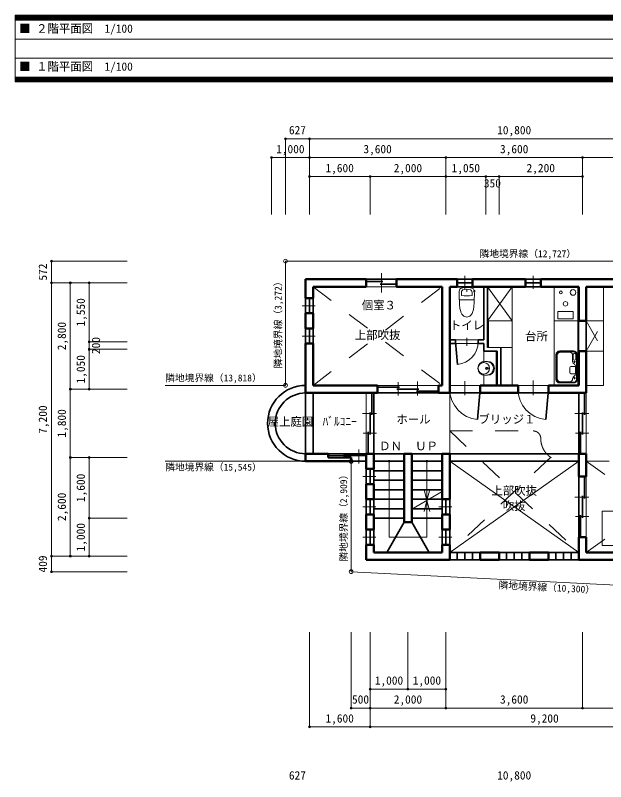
# Model space of a CAD drawing. Units: millimetres, scale not verified. Extents: x 1950 to 57850, y 1000 to 41000.
# Drawn here: x 1950 to 17511, y 20809 to 41000 of the extents above; entities that cross this region are included whole.
import ezdxf
from ezdxf.enums import TextEntityAlignment as Align

# ---------------------------------------------------------------- set-up
doc = ezdxf.new("R2010")
doc.units = ezdxf.units.MM
doc.header["$LTSCALE"] = 100
doc.header["$PDMODE"] = 32
doc.header["$PDSIZE"] = 50
doc.linetypes.add('DASHED_SPACED', pattern=[12, 6, -6])
for name, color, linetype, lineweight in [('(用紙)枠', 7, 'Continuous', 35), ('_8-8_(用紙)枠', 4, 'Continuous', 9), ('_8-f_ﾊｯﾁﾝｸﾞ', 4, 'Continuous', 9), ('中心線', 4, 'Continuous', 9), ('仕上', 2, 'Continuous', 35), ('家具１', 3, 'Continuous', 35), ('家具２', 7, 'Continuous', 18), ('寸法', 4, 'Continuous', 9), ('建具', 2, 'Continuous', 35), ('敷地形状', 7, 'Continuous', 18), ('躯体', 6, 'Continuous', 50)]:
    doc.layers.add(name, color=color, linetype=linetype, lineweight=lineweight)
doc.layers.add('文字', color=7, linetype='Continuous')
doc.styles.add('ＭＳ ゴシック', font='')
doc.styles.get('ＭＳ ゴシック').set_extended_font_data('MS Gothic')

msp = doc.modelspace()

# ---------------------------------------------------------------- linework, layer by layer
at = {"layer": '_8-8_(用紙)枠'}
for p, q in [((1950, 39250), (1950, 41000)), ((1950, 41000), (57850, 41000)), ((1950, 40875), (57850, 40875)), ((57850, 40375), (1950, 40375)), ((1950, 39875), (57850, 39875)), ((57850, 39375), (1950, 39375)), ((1950, 39250), (57850, 39250))]:
    msp.add_line(p, q, dxfattribs=at)
at = {"layer": '_8-f_ﾊｯﾁﾝｸﾞ'}
for p, q in [((1950, 40990), (57850, 40990)), ((1950, 40980), (57850, 40980)), ((1950, 40970), (57850, 40970)), ((1950, 40960), (57850, 40960)), ((1950, 40950), (57850, 40950)), ((1950, 40940), (57850, 40940)), ((1950, 40930), (57850, 40930)), ((1950, 40920), (57850, 40920)), ((1950, 40910), (57850, 40910)), ((1950, 40900), (57850, 40900)), ((1950, 40890), (57850, 40890)), ((1950, 40880), (57850, 40880)), ((1950, 39370), (57850, 39370)), ((1950, 39360), (57850, 39360)), ((1950, 39350), (57850, 39350)), ((1950, 39340), (57850, 39340)), ((1950, 39330), (57850, 39330)), ((1950, 39320), (57850, 39320)), ((1950, 39310), (57850, 39310)), ((1950, 39300), (57850, 39300)), ((1950, 39290), (57850, 39290)), ((1950, 39280), (57850, 39280)), ((1950, 39270), (57850, 39270)), ((1950, 39260), (57850, 39260))]:
    msp.add_line(p, q, dxfattribs=at)
at = {"layer": '中心線', "linetype": 'DASHED_SPACED'}
for p, q in [((9800, 33850), (13200, 31250)), ((9800, 31250), (13200, 33850)), ((13400, 29450), (13400, 30050)), ((13400, 30050), (16800, 26850)), ((13400, 30050), (15600, 30050)), ((16061.3, 29354.7), (13400, 26850)), ((16400, 29250), (16800, 29250)), ((17000, 29250), (20400, 29250)), ((17000, 29250), (20400, 26850)), ((17000, 26850), (20400, 29250))]:
    msp.add_line(p, q, dxfattribs=at)
at = {"layer": '中心線'}
for p, q in [((11800, 29250), (11800, 27250)), ((12800, 29250), (12800, 27880.9)), ((13400, 29250), (16800, 26850)), ((13400, 26850), (16800, 29250)), ((12800, 28219), (12722.3, 28508.8)), ((12800, 28219), (12877.6, 28508.8)), ((13200, 28450), (12400, 27988.1)), ((12800, 28219), (12722.3, 27929.3)), ((12800, 28219), (12877.6, 27929.3)), ((12800, 27880.9), (12800, 27250)), ((11800, 27250), (12800, 27250))]:
    msp.add_line(p, q, dxfattribs=at)
at = {"layer": '中心線', "linetype": 'DASHED_SPACED'}
for centre, radius, start, end in [((15600, 29850), 200, 0, 90), ((16400, 29850), 600, 180, 270)]:
    msp.add_arc(centre, radius, start, end, dxfattribs=at)
at = {"layer": '中心線'}
for p in [(11800, 29250), (12800, 29250)]:
    msp.add_point(p, dxfattribs=at)
at = {"layer": '仕上'}
for p, q in [((14300, 32450), (14300, 33850)), ((14400, 32250), (14400, 33850)), ((13400, 32450), (13550, 32450)), ((13400, 32350), (13550, 32350)), ((13550, 32350), (13550, 32450)), ((14150, 32450), (14300, 32450)), ((14150, 32350), (14150, 32450)), ((14150, 32350), (14300, 32350)), ((14300, 32150), (14300, 32350)), ((14300, 32150), (14650, 32150)), ((14650, 31250), (14650, 32150)), ((14750, 31250), (14750, 32250))]:
    msp.add_line(p, q, dxfattribs=at)
at = {"layer": '家具１'}
for p, q in [((17000, 32950), (17000, 32150)), ((9600, 31050), (9600, 29450)), ((9800, 31050), (9800, 29450)), ((11400, 29450), (12200, 29450)), ((12400, 29450), (13200, 29450)), ((16800, 29450), (13400, 29450)), ((11400, 29250), (12200, 29250)), ((12400, 29250), (13200, 29250)), ((16800, 29250), (13400, 29250)), ((11400, 29000), (12200, 29000)), ((12400, 29000), (13200, 29000)), ((11400, 28750), (12200, 28750)), ((12400, 28750), (13200, 28750)), ((11400, 28500), (12200, 28500)), ((12400, 28500), (13200, 28500)), ((11400, 28250), (12200, 28250)), ((12400, 28250), (13200, 28250)), ((11400, 28000), (12200, 28000)), ((12400, 28000), (13200, 28000)), ((11400, 27750), (12200, 27750)), ((12400, 27750), (13200, 27750)), ((12200, 27650), (11738.1, 26850)), ((12400, 27650), (12861.9, 26850))]:
    msp.add_line(p, q, dxfattribs=at)
at = {"layer": '家具１', "color": 7, "lineweight": 18}
msp.add_line((13400, 29450), (13400, 31050), dxfattribs=at)
at = {"layer": '家具１'}
for radius in [1000, 800]:
    msp.add_arc((9600, 30250), radius, 90, 270, dxfattribs=at)
at = {"layer": '家具２'}
for p, q in [((13850, 33781.4), (13850, 33715.3)), ((14057.7, 33752.5), (14037.2, 33753)), ((14037.2, 33717), (14037.2, 33753)), ((15050, 33850), (14400, 33850)), ((16150, 33850), (16150, 31250)), ((16150, 33850), (16800, 33850)), ((16780, 33850), (16780, 31250)), ((16800, 33850), (16800, 31250)), ((17450, 31250), (17450, 33850)), ((14057.7, 33717.5), (14037.2, 33717)), ((14049, 33508.1), (13651, 33508.1)), ((13652.8, 33508.1), (13691, 33508.1)), ((16650, 33200), (16250, 33200)), ((16250, 33200), (16250, 33000)), ((16650, 33000), (16650, 33200)), ((14400, 32250), (14400, 32950)), ((14420, 32250), (14420, 32950)), ((15050, 31250), (15050, 32950)), ((16150, 32950), (16800, 32950)), ((16250, 33000), (16650, 33000)), ((14300, 32150), (14650, 32150)), ((14300, 32150), (14300, 31950)), ((14400, 32250), (15050, 32250)), ((14625, 32150), (14625, 32125)), ((14625, 32125), (14625, 31250)), ((14650, 32150), (14650, 31250)), ((14650, 32150), (14650, 31250)), ((14750, 31250), (14750, 32250)), ((16660, 32157), (16301, 32157)), ((16301, 32137), (16660, 32137)), ((16316, 32122), (16560, 32122)), ((14300, 31950), (14300, 31881)), ((16201, 32057), (16201, 31413)), ((16221, 32057), (16221, 31413)), ((16236, 32042), (16236, 31428)), ((16640, 32042), (16640, 31873)), ((16656, 31944.5), (16656, 32061.5)), ((16724, 32061.5), (16724, 31944.5)), ((16740, 31413), (16740, 32057)), ((16760, 32057), (16760, 31413)), ((14371, 31880), (14324, 31880)), ((14327, 31883), (14396, 31883)), ((14443, 31720), (14438.5, 31720)), ((16565, 31718), (16565, 31588)), ((16715, 31748), (16595, 31748)), ((16715, 31755), (16715, 31550.9)), ((14300, 31450), (14300, 31519)), ((14371, 31520), (14324, 31520)), ((14327, 31517), (14396, 31517)), ((14443, 31680), (14438.5, 31680)), ((16715, 31558), (16595, 31558)), ((14300, 31450), (14300, 31250)), ((16301, 31333), (16660, 31333)), ((16301, 31313), (16660, 31313)), ((16316, 31348), (16560, 31348)), ((16640, 31433.2), (16640, 31428)), ((14300, 31250), (14650, 31250)), ((15050, 31250), (14750, 31250)), ((16150, 31250), (16800, 31250)), ((17008.7, 31250), (17450, 31250)), ((17421.3, 27032.3), (17421.3, 27932.3)), ((18171.3, 27932.3), (17421.3, 27932.3)), ((18171.3, 27032.3), (17421.3, 27032.3))]:
    msp.add_line(p, q, dxfattribs=at)
at = {"layer": '家具２', "color": 4, "lineweight": 9}
for p, q in [((14400, 33850), (14400, 32950)), ((15050, 33850), (14400, 33850)), ((15050, 33850), (14400, 32950)), ((15050, 32950), (14400, 33850)), ((15050, 32950), (15050, 33850)), ((14400, 32950), (15050, 32950)), ((14400, 32950), (15050, 32950))]:
    msp.add_line(p, q, dxfattribs=at)
at = {"layer": '家具２', "color": 4, "linetype": 'DASHED_SPACED', "lineweight": 9}
for p, q in [((17000, 32950), (17450, 32950)), ((17000, 32950), (17450, 32150)), ((17000, 32150), (17450, 32950)), ((17000, 32150), (17450, 32150))]:
    msp.add_line(p, q, dxfattribs=at)
at = {"layer": '家具２'}
for centre, radius in [((16330, 33700), 38), ((16650, 33700), 75), ((16450, 33400), 60), ((14300, 31700), 150), ((14372, 31700), 31), ((14372, 31700), 20.5), ((16688.5, 31867.9), 16.5), ((16689, 31437.6), 16.5)]:
    msp.add_circle(centre, radius, dxfattribs=at)
for centre, radius, start, end in [((17651, 33627.1), 4000, 178.41399, 181.70599), ((13732.3, 33735.6), 80, 103.65099, 181.90599), ((14880, 33646.4), 1169, 176.22198, 181.37299), ((13762.4, 33720.2), 49, 105.881, 176.22198), ((13831.5, 33327.4), 500, 87.879, 103.23299), ((13850, 33412.4), 369, 74.11899, 105.881), ((13868.5, 33327.4), 500, 76.767, 92.12099), ((13937.6, 33720.2), 49, 3.778, 74.11899), ((13967.6, 33735.6), 80, 12.35699, 78.96399), ((12820, 33646.4), 1169, 358.627, 3.778), ((14016.2, 33735), 45, 337.16499, 22.83499), ((13850, 34795.2), 1185, 263.28, 276.71999), ((10049, 33627.1), 4000, 358.29399, 1.29199), ((15653.8, 33520.7), 2000, 180.362, 186.157), ((12046.2, 33520.7), 2000, 353.84299, 359.63799), ((14162.5, 33359.8), 500, 186.157, 198.717), ((14010.9, 33308.4), 340, 198.717, 211.86299), ((13875, 33224), 180, 211.86299, 242.89699), ((13824.9, 33224), 180, 297.103, 328.13699), ((13689, 33308.4), 340, 328.13699, 341.28299), ((13537.5, 33359.8), 500, 341.28299, 353.84299), ((13850, 33175), 125, 242.89699, 270), ((13850, 33175), 125, 270, 297.103), ((16301, 32057), 100, 90, 180), ((16301, 32057), 80, 90, 180), ((16316, 32042), 80, 90, 180), ((16560, 32042), 80, 0, 90), ((16660, 32057), 100, 0, 90), ((16660, 32057), 80, 0, 90), ((16690, 32061.5), 34, 0, 180), ((16690, 31944.5), 34, 180, 0), ((14327, 31700), 183, 90, 270), ((14324, 31700), 180, 90, 270), ((14371, 31700), 180, 270, 90), ((14396, 31700), 183, 270, 90), ((14481.6, 31700), 50.1, 163.95459, 196.04529), ((14444.8, 31710.8), 11.7, 132.80669, 164.9106), ((14438.5, 31717.3), 2.71, 51.23029, 128.7697), ((14432.2, 31710.8), 11.7, 15.08929, 47.1933), ((14443, 31717.3), 2.71, 51.23029, 90), ((14395.3, 31700), 50.1, 343.95465, 16.04539), ((14436.7, 31710.8), 11.7, 15.08929, 47.1933), ((14399.8, 31700), 50.1, 343.95465, 16.04539), ((16595, 31718), 30, 90, 180), ((16705, 31873), 65, 180, 245.15474), ((16650.4, 31755), 65, 353.8168, 65.15479), ((14444.8, 31689.2), 11.7, 195.08939, 227.1933), ((14438.5, 31682.7), 2.71, 231.23029, 308.76964), ((14432.2, 31689.2), 11.7, 312.8067, 344.91064), ((14443, 31682.7), 2.71, 270, 308.76964), ((14436.7, 31689.2), 11.7, 312.8067, 344.91064), ((16595, 31588), 30, 180, 270), ((16650, 31551), 65, 295.02907, 0), ((16301, 31413), 100, 180, 270), ((16301, 31413), 80, 180, 270), ((16316, 31428), 80, 180, 270), ((16560, 31428), 80, 270, 0), ((16705, 31433.2), 65, 115.02899, 180), ((16660, 31413), 80, 270, 0), ((16660, 31413), 100, 270, 0)]:
    msp.add_arc(centre, radius, start, end, dxfattribs=at)
at = {"layer": '寸法'}
for p, q in [((9073, 35750), (9073, 37750)), ((9073, 37750), (21800, 37750)), ((9700, 35750), (9700, 37750)), ((8700, 37250), (20500, 37250)), ((8700, 35750), (8700, 37250)), ((13300, 35750), (13300, 37250)), ((16900, 35750), (16900, 37250)), ((9700, 36750), (16900, 36750)), ((11300, 35750), (11300, 36750)), ((14350, 35750), (14350, 36750)), ((14700, 35750), (14700, 36750)), ((4900, 34522), (2900, 34522)), ((2900, 34522), (2900, 26341)), ((4900, 33950), (2900, 33950)), ((3400, 33950), (3400, 26750)), ((3900, 31150), (3900, 33950)), ((4900, 32400), (3900, 32400)), ((4900, 32200), (3900, 32200)), ((4900, 31150), (3400, 31150)), ((4900, 29350), (3400, 29350)), ((3900, 29350), (3900, 26750)), ((3900, 27750), (4900, 27750)), ((4900, 26750), (2900, 26750)), ((4900, 26341), (2900, 26341)), ((9700, 24750), (9700, 22250)), ((10800, 24750), (10800, 22750)), ((11300, 24750), (11300, 22250)), ((12300, 24750), (12300, 23250)), ((13300, 24750), (13300, 22750)), ((16900, 24750), (16900, 22750)), ((11300, 23250), (13300, 23250)), ((10800, 22750), (20500, 22750)), ((9700, 22250), (12728.6, 22250)), ((12728.6, 22250), (21087, 22250))]:
    msp.add_line(p, q, dxfattribs=at)
for p in [(9073, 37750), (9700, 37750), (8700, 37250), (9700, 37250), (13300, 37250), (16900, 37250), (9700, 36750), (11300, 36750), (13300, 36750), (14350, 36750), (14700, 36750), (16900, 36750), (2900, 34522), (2900, 33950), (3400, 33950), (3900, 33950), (3900, 32400), (3900, 32200), (3400, 31150), (3900, 31150), (3400, 29350), (3900, 29350), (3900, 27750), (2900, 26750), (3400, 26750), (3900, 26750), (2900, 26341), (11300, 23250), (12300, 23250), (13300, 23250), (10800, 22750), (11300, 22750), (13300, 22750), (16900, 22750), (9700, 22250), (11300, 22250)]:
    msp.add_point(p, dxfattribs=at)
at = {"layer": '建具', "color": 4, "lineweight": 9}
for p, q in [((11600, 34208.6), (11600, 33693)), ((13800, 34137.7), (13800, 33797.4)), ((15600, 34137.7), (15600, 33797.4)), ((9512.3, 33350), (9852.6, 33350)), ((9512.3, 32550), (9852.6, 32550)), ((13850, 32506.9), (13850, 32295.2)), ((12045, 30981.1), (12045, 31334.4)), ((12555, 30981.1), (12555, 31351.2)), ((13800, 31361.7), (13800, 30995.1)), ((15600, 31379.6), (15600, 30995.1)), ((11468.9, 30505), (11098.7, 30505)), ((17068.9, 30505), (16698.7, 30505)), ((11468.9, 29995), (11115.6, 29995)), ((17068.9, 29995), (16715.6, 29995)), ((11000, 29557.6), (11000, 29188.2)), ((11112.3, 28850), (11452.6, 28850)), ((17068.9, 28305), (16698.7, 28305)), ((11112.3, 28050), (11452.6, 28050)), ((13112.3, 28050), (13452.6, 28050)), ((17068.9, 27795), (16715.6, 27795)), ((11112.3, 27250), (11452.6, 27250)), ((13112.3, 27250), (13452.6, 27250))]:
    msp.add_line(p, q, dxfattribs=at)
at = {"layer": '建具', "color": 3}
for p, q in [((11200, 34050), (12000, 34050)), ((13600, 34050), (14000, 34050)), ((15400, 34050), (15800, 34050)), ((13600, 33850), (14000, 33850)), ((15400, 33850), (15800, 33850)), ((9600, 33150), (9600, 33550)), ((9800, 33150), (9800, 33550)), ((9600, 32350), (9600, 32750)), ((9800, 32350), (9800, 32750)), ((11400, 31050), (11400, 29450)), ((13100, 31050), (11500, 31050)), ((13400, 31050), (14200, 31050)), ((15200, 31050), (16000, 31050)), ((16800, 31050), (16800, 29450)), ((11200, 29450), (10200, 29450)), ((10800, 29250), (11200, 29250)), ((11200, 28650), (11200, 29050)), ((11400, 28650), (11400, 29050)), ((16800, 28850), (16800, 27250)), ((11200, 27850), (11200, 28250)), ((11400, 27850), (11400, 28250)), ((13200, 27850), (13200, 28250)), ((13400, 27850), (13400, 28250)), ((11200, 27050), (11200, 27450)), ((11400, 27050), (11400, 27450)), ((13200, 27050), (13200, 27450)), ((13400, 27050), (13400, 27450))]:
    msp.add_line(p, q, dxfattribs=at)
at = {"layer": '建具'}
for p, q in [((11200, 33984.3), (11635, 33984.3)), ((13600, 33950), (14000, 33950)), ((15400, 33950), (15800, 33950)), ((11565, 33915.7), (12000, 33915.7)), ((9700, 33150), (9700, 33550)), ((9700, 32350), (9700, 32750)), ((13550, 32400), (13602.3, 31802.3)), ((12080, 31200), (11500, 31200)), ((12590, 31150), (12010, 31150)), ((13100, 31100), (12520, 31100)), ((14200, 31150), (14130.3, 30353)), ((16000, 31150), (15930.3, 30353)), ((11350, 31050), (11350, 30470)), ((16950, 31050), (16950, 30470)), ((11300, 30540), (11300, 29960)), ((16900, 30540), (16900, 29960)), ((11250, 30030), (11250, 29450)), ((16850, 30030), (16850, 29450)), ((11200, 29400), (10600, 29400)), ((11300, 28650), (11300, 29050)), ((16950, 28850), (16950, 28270)), ((16900, 28340), (16900, 27760)), ((11300, 27850), (11300, 28250)), ((13300, 27850), (13300, 28250)), ((16850, 27830), (16850, 27250)), ((11300, 27050), (11300, 27450)), ((13300, 27050), (13300, 27450)), ((13400, 26850), (14200, 26850)), ((13600, 26850), (13600, 26650)), ((13800, 26850), (13800, 26650)), ((14000, 26850), (14000, 26650)), ((14700, 26850), (15500, 26850)), ((14900, 26850), (14900, 26650)), ((15100, 26850), (15100, 26650)), ((15300, 26850), (15300, 26650)), ((16000, 26850), (16800, 26850)), ((16200, 26850), (16200, 26650)), ((16400, 26850), (16400, 26650)), ((16600, 26850), (16600, 26650)), ((14200, 26650), (13400, 26650)), ((15500, 26650), (14700, 26650)), ((16000, 26650), (16800, 26650))]:
    msp.add_line(p, q, dxfattribs=at)
at = {"layer": '建具', "color": 7, "lineweight": 18}
for p, q in [((11200, 33850), (12000, 33850)), ((13550, 32450), (14150, 32450)), ((13550, 32350), (14150, 32350)), ((13100, 31250), (11500, 31250)), ((14200, 31250), (13400, 31250)), ((15200, 31250), (16000, 31250)), ((11200, 31050), (11200, 29450)), ((17000, 31050), (17000, 29450)), ((17000, 28850), (17000, 27250))]:
    msp.add_line(p, q, dxfattribs=at)
at = {"layer": '建具', "color": 4, "linetype": 'DASHED_SPACED', "lineweight": 9}
msp.add_line((10600, 29400), (10200, 29400), dxfattribs=at)
at = {"layer": '建具', "color": 4, "lineweight": 9}
for centre, radius, start, end in [((13550, 32400), 600, 275.00002, 0), ((14200, 31150), 800, 180, 264.99997), ((16000, 31150), 800, 180, 264.99997)]:
    msp.add_arc(centre, radius, start, end, dxfattribs=at)
at = {"layer": '敷地形状'}
for p, q in [((9073, 31250), (9073, 34522)), ((9073, 34522), (21800, 34522)), ((5900, 31250), (9073, 31250)), ((5900, 29250), (10800, 29250)), ((10800, 29250), (10800, 26341)), ((21087, 25824.2), (10800, 26341))]:
    msp.add_line(p, q, dxfattribs=at)
for centre in [(9073, 34522), (9073, 31250), (10800, 29250), (10800, 26341)]:
    msp.add_circle(centre, 50, dxfattribs=at)
at = {"layer": '躯体'}
for p, q in [((9600, 34050), (11200, 34050)), ((9600, 34050), (9600, 33550)), ((11200, 33850), (11200, 34050)), ((12000, 34050), (12000, 33850)), ((12000, 34050), (13600, 34050)), ((13600, 34050), (13600, 33850)), ((14000, 34050), (14000, 33850)), ((14000, 34050), (15400, 34050)), ((15400, 34050), (15400, 33850)), ((15800, 34050), (15800, 33850)), ((15800, 34050), (18300, 34050)), ((9800, 33850), (11200, 33850)), ((9800, 33850), (9800, 33550)), ((12000, 33850), (13200, 33850)), ((13200, 31250), (13200, 33850)), ((13400, 31050), (13400, 33850)), ((13400, 33850), (13600, 33850)), ((14000, 33850), (15400, 33850)), ((15800, 33850), (16800, 33850)), ((16800, 32950), (16800, 33850)), ((17000, 32950), (17000, 33850)), ((17000, 33850), (18300, 33850)), ((9600, 33550), (9800, 33550)), ((9600, 33150), (9800, 33150)), ((9600, 32750), (9600, 33150)), ((9600, 33150), (9600, 32750)), ((9800, 33150), (9800, 32750)), ((16800, 32950), (17000, 32950)), ((9600, 32750), (9800, 32750)), ((9600, 32350), (9800, 32350)), ((9600, 31050), (9600, 32350)), ((9800, 32350), (9800, 31250)), ((16800, 32150), (17000, 32150)), ((16800, 31250), (16800, 32150)), ((17000, 31050), (17000, 32150)), ((11500, 31250), (9800, 31250)), ((11500, 31250), (11500, 31050)), ((13100, 31050), (13100, 31250)), ((13100, 31250), (13200, 31250)), ((14200, 31050), (14200, 31250)), ((14200, 31250), (15200, 31250)), ((15200, 31050), (15200, 31250)), ((16000, 31050), (16000, 31250)), ((16000, 31250), (16800, 31250)), ((9600, 31050), (11500, 31050)), ((13100, 31050), (13400, 31050)), ((14200, 31050), (15200, 31050)), ((16000, 31050), (17000, 31050)), ((9600, 29450), (10200, 29450)), ((9600, 29250), (9600, 29450)), ((10200, 29450), (10200, 29350)), ((10200, 29350), (10800, 29350)), ((10800, 29350), (10800, 29250)), ((11200, 29450), (11400, 29450)), ((11200, 29050), (11200, 29450)), ((11400, 29050), (11400, 29450)), ((12200, 29450), (12400, 29450)), ((12200, 27650), (12200, 29450)), ((12400, 27650), (12400, 29450)), ((13200, 29450), (13400, 29450)), ((13200, 29450), (13200, 28250)), ((13400, 29450), (13400, 28250)), ((16800, 29450), (17000, 29450)), ((16800, 29450), (16800, 28850)), ((17000, 28850), (17000, 29450)), ((9600, 29250), (10800, 29250)), ((11200, 29050), (11400, 29050)), ((16800, 28850), (17000, 28850)), ((11200, 28650), (11400, 28650)), ((11200, 28250), (11200, 28650)), ((11400, 28250), (11400, 28650)), ((11200, 28250), (11400, 28250)), ((13200, 28250), (13400, 28250)), ((11200, 27850), (11400, 27850)), ((11200, 27450), (11200, 27850)), ((11400, 27450), (11400, 27850)), ((13200, 27850), (13400, 27850)), ((13200, 27850), (13200, 27450)), ((13400, 27850), (13400, 27450)), ((12200, 27650), (12400, 27650)), ((11200, 27450), (11400, 27450)), ((13200, 27450), (13400, 27450)), ((16800, 27250), (17000, 27250)), ((16800, 27250), (16800, 26650)), ((17000, 26850), (17000, 27250)), ((11200, 27050), (11400, 27050)), ((11200, 26650), (11200, 27050)), ((11400, 26850), (11400, 27050)), ((13200, 27050), (13400, 27050)), ((13200, 27050), (13200, 26850)), ((13400, 27050), (13400, 26650)), ((11400, 26850), (13200, 26850)), ((14200, 26850), (14700, 26850)), ((14200, 26650), (14200, 26850)), ((14700, 26850), (14700, 26650)), ((15500, 26850), (15500, 26650)), ((15500, 26850), (16000, 26850)), ((16000, 26650), (16000, 26850)), ((17000, 26850), (18300, 26850)), ((11200, 26650), (13400, 26650)), ((14200, 26650), (14700, 26650)), ((15500, 26650), (16000, 26650)), ((16800, 26650), (18300, 26650))]:
    msp.add_line(p, q, dxfattribs=at)

# ---------------------------------------------------------------- texts
at = {"layer": '(用紙)枠', "style": 'ＭＳ ゴシック'}
for s, p in [('■ ２階平面図\u30001/100', (2050, 40475)), ('■ １階平面図\u30001/100', (2050, 39475))]:
    msp.add_text(s, height=219.9, dxfattribs=at).set_placement(p, align=Align.BOTTOM_LEFT)
at = {"layer": '寸法', "color": 7, "style": 'ＭＳ ゴシック'}
for s, p in [('627', (9161.5, 37800)), ('10,800', (14650, 37800)), ('1,000', (8825, 37300)), ('3,600', (11125, 37300)), ('3,600', (14725, 37300)), ('1,600', (10125, 36800)), ('2,000', (11925, 36800)), ('1,050', (13450, 36800)), ('2,200', (15425, 36800)), ('350', (14300, 36400)), ('1,000', (11425, 23300)), ('1,000', (12425, 23300)), ('500', (10825, 22800)), ('2,000', (11925, 22800)), ('3,600', (14725, 22800)), ('1,600', (10125, 22300)), ('9,200', (15525, 22300)), ('627', (9161.5, 20800)), ('10,800', (14650, 20800))]:
    msp.add_text(s, height=219.9, dxfattribs=at).set_placement(p, align=Align.BOTTOM_LEFT)
for s, rotation, p in [('572', 90, (2850, 34011)), ('1,550', 90, (3850, 32800)), ('2,800', 90, (3350, 32175)), ('200', 90, (4250, 32075)), ('1,050', 90, (3850, 31300)), ('7,200', 90, (2850, 29975)), ('1,800', 90, (3350, 29875)), ('1,600', 90, (3850, 28175)), ('2,600', 90, (3350, 27675)), ('1,000', 90, (3850, 26875)), ('409', 89.999, (2850, 26320.5))]:
    msp.add_text(s, height=219.9, rotation=rotation, dxfattribs=at).set_placement(p, align=Align.BOTTOM_LEFT)
at = {"layer": '敷地形状', "color": 4, "style": 'ＭＳ ゴシック'}
for s, p in [('隣地境界線（12,727）', (14186.5, 34572)), ('隣地境界線（13,818）', (5900, 31300)), ('隣地境界線（15,545）', (5900, 28950))]:
    msp.add_text(s, height=183.3, dxfattribs=at).set_placement(p, align=Align.BOTTOM_LEFT)
for s, rotation, p in [('隣地境界線（3,272）', 90, (9023, 31698.5)), ('隣地境界線（2,909）', 90, (10750, 26608)), ('隣地境界線（10,300）', 357.124, (14680, 25845.7))]:
    msp.add_text(s, height=183.3, rotation=rotation, dxfattribs=at).set_placement(p, align=Align.BOTTOM_LEFT)
at = {"layer": '文字', "style": 'ＭＳ ゴシック'}
for s, p in [('個室３', (11082.3, 33185.4)), ('トイレ', (13405.9, 32656.1)), ('上部吹抜', (10900, 32400)), ('台所', (15385.7, 32366.8)), ('ブリッジ１', (14159.5, 30181.8)), ('屋上庭園', (8602.6, 30118.1)), ('ﾊﾞﾙｺﾆｰ', (10049.3, 30122.7)), ('ホール', (11995, 30177.7)), ('ＤＮ', (11539.7, 29476.9)), ('ＵＰ', (12489.4, 29476.9)), ('上部吹抜', (14500, 28300)), ('吹抜', (14800, 27900))]:
    msp.add_text(s, height=219.9, dxfattribs=at).set_placement(p, align=Align.BOTTOM_LEFT)

doc.saveas('drawing.dxf')
